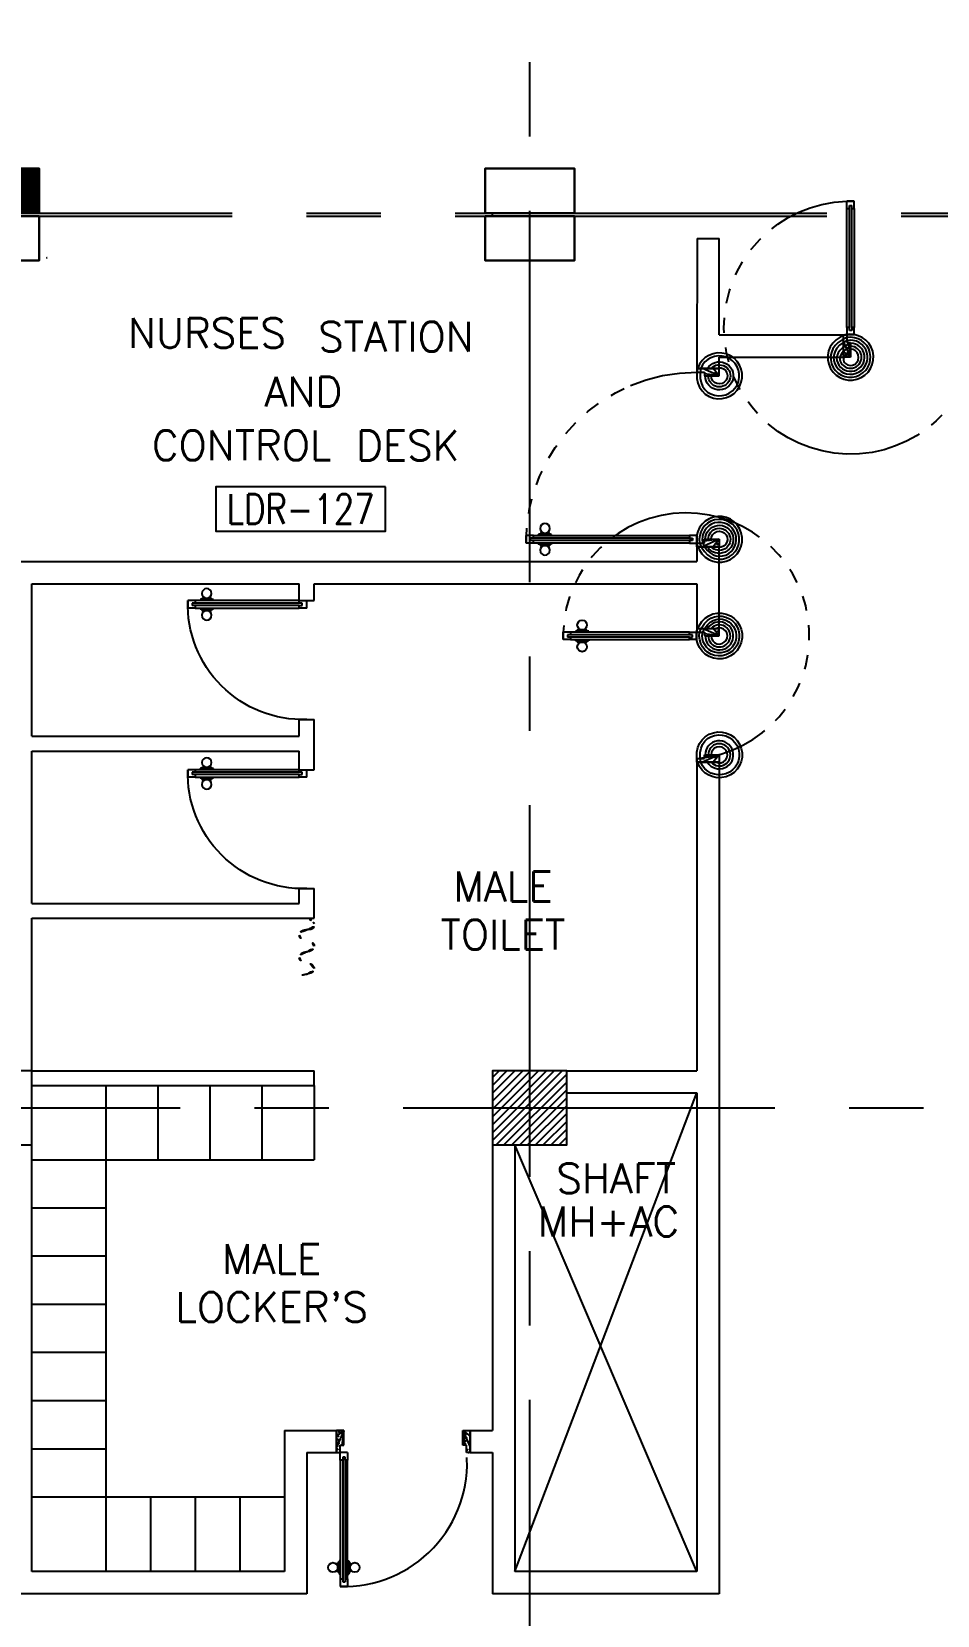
# Model space of a CAD drawing. Extents: x 417866242 to 417866861, y 43498051 to 43498155.
# Drawn here: x 417866803.92 to 417866810.01, y 43498100.61 to 43498111.26 of the extents above; entities that cross this region are included whole.
import ezdxf
from ezdxf.enums import TextEntityAlignment as Align

# ---------------------------------------------------------------- set-up
doc = ezdxf.new("R2010")
doc.units = 0
doc.header["$MEASUREMENT"] = 0
doc.linetypes.add('CENTERX2', pattern=[4, 2.5, -0.5, 0.5, -0.5])
doc.linetypes.add('HIDDEN', pattern=[0.375, 0.25, -0.125])
doc.layers.get('0').update_dxf_attribs({"linetype": 'CONTINUOUS'})
for name, color, linetype in [('AXES', 11, 'CENTERX2'), ('COL', 11, 'CONTINUOUS'), ('CURT', 11, 'CONTINUOUS'), ('DOOR', 11, 'CONTINUOUS'), ('HAT', 11, 'CONTINUOUS'), ('Locker', 11, 'CONTINUOUS'), ('RM-NAME', 11, 'CONTINUOUS'), ('SHAFT', 11, 'CONTINUOUS'), ('WALL', 11, 'CONTINUOUS')]:
    doc.layers.add(name, color=color, linetype=linetype)
doc.styles.add('ROMANS', font='ROMANS.shx', dxfattribs={"width": 0.6})

# ---------------------------------------------------------------- blocks, each defined once
blk = doc.blocks.new('A$C5C5B3FF0')
at = {"layer": 'CURT'}
for centre, major_axis, ratio, start_param, end_param in [((49.50293473272905, 299.999959187262), (49.50291540546459, 1.47870764494566e-11), 0.7499999999999273, 1.419382029036515, 3.141592653590179), ((25.00001932731539, 356.2499591873493), (-79.05694150412074, 2.513103003620822e-10), 0.7499999999996767, 3.926990816990139, 4.390638425990737), ((62.87283277314418, 365.7181625487283), (-39.13549087497668, 1.866813954056444e-11), 0.7500000000002878, 1.419382029036834, 3.463343207986223), ((25.00001932735904, 356.249959187262), (79.05694150405377, 2.939142645029636e-10), 0.7499999999989068, 0.3217505543923103, 0.785398163395107), ((50.0000193272499, 299.999959187262), (49.99999999998546, 1.274842183857765e-11), 0.750000000000218, 3.141592653590228, 4.712388980384499), ((50.00001932723535, 224.9999591872911), (-49.99999999998545, 1.480233443413359e-11), 0.7499999999996361, 3.141592653590187, 4.71238898038462), ((50.00001932722807, 224.999959187262), (49.99999999999272, 9.65089959987576e-12), 0.7499999999995272, 4.7123889803844, 6.283185307180105), ((50.00001932722807, 149.9999591872911), (49.99999999997817, 5.123985410231316e-11), 0.7500000000003274, 1.570796326794274, 3.141592653589202), ((50.00001932722807, 149.9999591872911), (49.99999999997817, 7.563680313578568e-12), 0.7500000000003274, 3.141592653590367, 4.712388980384431), ((50.00001932724263, 74.9999591873202), (49.99999999997817, 5.644680008780287e-11), 0.7499999999997454, -1.505240376786787e-12, 1.570796326794487), ((50.0000193272499, -4.081265069544315e-05), (49.99999999998543, 6.369655643861124e-11), 0.7500000000002184, 1.570796326793941, 3.141592653588095), ((50.0000193272499, 74.9999591873202), (-49.99999999997089, 1.013939773070633e-11), 0.7499999999998544, 1.570796326795048, 3.141592653590063)]:
    blk.add_ellipse(centre, major_axis=major_axis, ratio=ratio, start_param=start_param, end_param=end_param, dxfattribs=at)
blk = doc.blocks.new('A$C272A55A0')
at = {"layer": 'DOOR', "color": 0, "linetype": 'ByBlock'}
for p, q in [((-0.0001203324354719371, 900.3541752648598), (-0.0001203324500238523, 1050.354175264831)), ((49.99987966756453, 1050.354175264918), (-0.0001203324354719371, 1050.354175264918)), ((49.99987966756453, 950.354175264918), (49.99987966756453, 1050.354175264918)), ((1749.999879667535, 950.354175264918), (1749.999879667535, 1050.354175264918)), ((1749.999879667535, 1050.354175264918), (1799.999879667535, 1050.354175264918)), ((1799.999879667535, 1050.354175264918), (1799.999879667535, 900.354175264918)), ((-0.0001203324354719371, 900.354175264918), (24.99987966756453, 900.354175264918)), ((24.99987966756453, 950.354175264918), (49.99987966756453, 950.354175264918)), ((24.99987966756453, 900.354175264918), (24.99987966756453, 950.354175264918)), ((74.99987966756453, 900.354175264918), (24.99987966756453, 900.354175264918)), ((24.99987966756453, 850.354175264918), (24.99987966756453, 900.354175264918)), ((57.99987966756453, 870.354175264918), (41.99987966756453, 870.354175264918)), ((41.99987966756453, 870.354175264918), (41.99987966756453, 850.354175264918)), ((57.99987966756453, 850.354175264918), (57.99987966756453, 870.354175264918)), ((74.99987966756453, 900.354175264918), (74.99987966756453, 850.354175264918)), ((1724.999879667535, 900.354175264918), (1774.999879667535, 900.354175264918)), ((1724.999879667535, 900.354175264918), (1724.999879667535, 850.354175264918)), ((1741.999879667535, 870.354175264918), (1757.999879667535, 870.354175264918)), ((1741.999879667535, 850.354175264918), (1741.999879667535, 870.354175264918)), ((1774.999879667535, 950.354175264918), (1749.999879667535, 950.354175264918)), ((1757.999879667535, 870.354175264918), (1757.999879667535, 850.354175264918)), ((1774.999879667535, 900.354175264918), (1774.999879667535, 950.354175264918)), ((1799.999879667535, 900.354175264918), (1774.999879667535, 900.354175264918)), ((1774.999879667535, 850.354175264918), (1774.999879667535, 900.354175264918)), ((41.99987966756453, 850.354175264918), (24.99987966756453, 850.354175264918)), ((74.99987966756453, 850.354175264918), (57.99987966756453, 850.354175264918)), ((1724.999879667535, 850.354175264918), (1741.999879667535, 850.354175264918)), ((1757.999879667535, 850.354175264918), (1774.999879667535, 850.354175264918)), ((1717.799879667495, 160.1117180435103), (1708.799879667495, 160.1117180435103)), ((1708.799879667495, 95.31171804352198), (1708.799879667495, 160.1117180435103)), ((1724.999879667535, 172.7117180435162), (1717.799879667495, 172.7117180435162)), ((1717.799879667495, 172.7117180435162), (1717.799879667495, 82.71171804351616)), ((1717.799879667495, 95.31171804352198), (1717.799879667495, 160.1117180435103)), ((1774.999879667535, 172.7117180435162), (1782.199879667576, 172.7117180435162)), ((1782.199879667576, 172.7117180435162), (1782.199879667576, 82.71171804351616)), ((1782.199879667576, 160.1117180435103), (1791.199879667576, 160.1117180435103)), ((1782.199879667576, 95.31171804352198), (1782.199879667576, 160.1117180435103)), ((1791.199879667576, 95.31171804352198), (1791.199879667576, 160.1117180435103)), ((24.99987966756453, 50.35417526491801), (41.99987966753542, 50.35417526491801)), ((24.99987966756453, 50.35417526491801), (24.99987966756453, 0.3541752649180125)), ((24.99987966756453, 0.3541752649180125), (74.99987966756453, 0.3541752649180125)), ((74.99987966756453, 0.3541752649180125), (24.99987966756453, 0.3541752649180125)), ((41.99987966753542, 50.35417526491801), (41.99987966753542, 30.35417526491801)), ((41.99987966756453, 30.35417526491801), (57.99987966756453, 30.35417526491801)), ((57.99987966756453, 50.35417526491801), (74.99987966756453, 50.35417526491801)), ((57.99987966756453, 50.35417526491801), (57.99987966756453, 30.35417526491801)), ((74.99987966756453, 50.35417526491801), (74.99987966704066, 0.3541752648889087)), ((1717.799879667495, 95.31171804352198), (1708.799879667495, 95.31171804352198)), ((1724.999879667535, 82.71171804351616), (1717.799879667495, 82.71171804351616)), ((1741.999879667535, 50.35417526491801), (1724.999879667535, 50.35417526491801)), ((1724.999879667535, 50.35417526491801), (1724.999879668059, 0.3541752648889087)), ((1774.999879667535, 0.3541752649180125), (1724.999879667535, 0.3541752649180125)), ((1724.999879667535, 0.3541752649180125), (1774.999879667535, 0.3541752649180125)), ((1741.999879667535, 50.35417526491801), (1741.999879667535, 30.35417526491801)), ((1757.999879667535, 30.35417526491801), (1741.999879667535, 30.35417526491801)), ((1774.999879667535, 50.35417526491801), (1757.999879667565, 50.35417526491801)), ((1757.999879667565, 50.35417526491801), (1757.999879667565, 30.35417526491801)), ((1774.999879667535, 82.71171804351616), (1782.199879667576, 82.71171804351616)), ((1774.999879667535, 50.35417526491801), (1774.999879667535, 0.3541752649180125)), ((1782.199879667576, 95.31171804352198), (1791.199879667576, 95.31171804352198))]:
    blk.add_line(p, q, dxfattribs=at)
at = {"layer": 'DOOR', "color": 9, "linetype": 'ByBlock'}
for p, q in [((49.99987966756453, 1050.354175264918), (-0.0001203324354719371, 1010.208440949064)), ((49.99987966756453, 1050.354175264918), (-0.0001203324354719371, 936.6442452724732)), ((49.99987966756453, 1050.354175264918), (36.64259362407029, 950.354175264918)), ((1749.999879667535, 1050.354175264918), (1799.999879667535, 1010.208440949064)), ((1749.999879667535, 1050.354175264918), (1799.999879667535, 936.6442452724732)), ((1749.999879667535, 1050.354175264918), (1763.35716571103, 950.354175264918))]:
    blk.add_line(p, q, dxfattribs=at)
at = {"layer": 'DOOR', "linetype": 'ByBlock'}
for p, q in [((24.99987966756453, 850.354175264918), (24.99987966756453, 50.35417526491801)), ((41.99987966756453, 850.354175264918), (41.99987966753542, 50.35417526491801)), ((57.99987966756453, 850.354175264918), (57.99987966756453, 50.35417526491801)), ((74.99987966756453, 50.35417526491801), (74.99987966756453, 850.354175264918)), ((1724.999879667535, 50.35417526491801), (1724.999879667535, 850.354175264918)), ((1741.999879667535, 850.354175264918), (1741.999879667535, 50.35417526491801)), ((1757.999879667535, 850.354175264918), (1757.999879667565, 50.35417526491801)), ((1774.999879667535, 850.354175264918), (1774.999879667535, 50.35417526491801))]:
    blk.add_line(p, q, dxfattribs=at)
at = {"layer": 'DOOR', "color": 0, "linetype": 'ByBlock'}
for centre in [(1676.468935452576, 127.7117180435162), (1823.530823882553, 127.7117180435162)]:
    blk.add_circle(centre, 32.39999999998526, dxfattribs=at)
at = {"layer": 'DOOR', "color": 9, "linetype": 'ByBlock'}
for centre, radius, start, end in [((49.99987966756453, 1050.354175264918), 54.40195781277725, 203.2073828919769, 270), ((49.99987966756453, 1050.354175264918), 74.40195781277725, 227.7764264168309, 270), ((49.99987966756453, 1050.354175264918), 94.40195781277725, 238.0181880330829, 270), ((49.99987966756453, 1050.354175264918), 34.40195781277725, 180, 270), ((49.99987966756453, 1050.354175264918), 14.40195781277725, 180, 270), ((1749.999879667535, 1050.354175264918), 14.40195781277725, 270, 0), ((1749.999879667535, 1050.354175264918), 34.40195781277725, 270, 0), ((1749.999879667535, 1050.354175264918), 54.40195781277725, 270, 336.7926171080232), ((1749.999879667535, 1050.354175264918), 74.40195781277725, 270, 312.2235735831691), ((1749.999879667535, 1050.354175264918), 94.40195781277725, 270, 301.9818119669171), ((49.99987966756453, 1050.354175264918), 114.4019578127773, 244.083841882062, 257.3774258712915), ((49.99987966756453, 1050.354175264918), 134.4019578127773, 248.1598493930308, 259.2800236451595), ((49.99987966756453, 1050.354175264918), 154.4019578127773, 251.1052885492919, 256.2857707775486), ((1749.999879667535, 1050.354175264918), 114.4019578127773, 282.6225741287084, 295.916158117938), ((1749.999879667535, 1050.354175264918), 134.4019578127773, 280.7199763548405, 291.8401506069692), ((1749.999879667535, 1050.354175264918), 154.4019578127773, 283.7142292224514, 288.8947114507081)]:
    blk.add_arc(centre, radius, start, end, dxfattribs=at)
at = {"layer": 'DOOR', "linetype": 'HIDDEN', "ltscale": 0.5}
for centre, radius, start, end in [((49.99987966756453, 851.395841931575), 851.4087845464003, 268.3173765331032, 3.296482377102192), ((1749.999879667521, 851.3958419315459), 851.4087845463584, 176.7035176228957, 271.6826234668978)]:
    blk.add_arc(centre, radius, start, end, dxfattribs=at)
at = {"layer": 'WALL', "linetype": 'ByBlock'}
blk.add_line((1799.999879667565, 900.3541752650344), (1799.99987966755, 1050.354175265005), dxfattribs=at)
blk = doc.blocks.new('DOOR90')
at = {"layer": 'DOOR', "color": 7, "linetype": 'ByBlock'}
for p, q in [((-150, 0), (0, 0)), ((-150, 0), (-150, -25)), ((0, -50), (-113.7099299924448, 0)), ((0, -50), (-40.1457343158545, 0)), ((0, -50), (0, 0)), ((-1000, -25), (-1050, -25)), ((-1050, -75), (-1050, -25)), ((-1050, -25), (-1050, -75)), ((-1000, -75), (-1050, -74.99999999947613)), ((-1000, -41.9999999999709), (-1020, -41.9999999999709)), ((-1020, -42), (-1020, -58)), ((-1000, -58), (-1020, -58)), ((-1000, -25), (-1000, -41.9999999999709)), ((-1000, -58), (-1000, -75)), ((-877.6424572214019, -17.79999999995925), (-967.6424572214019, -17.79999999995925)), ((-967.6424572214019, -25), (-967.6424572214019, -17.79999999995925)), ((-967.6424572214019, -75), (-967.6424572214019, -82.20000000004075)), ((-877.6424572214019, -82.20000000004075), (-967.6424572214019, -82.20000000004075)), ((-955.0424572214251, -8.799999999959255), (-890.2424572213786, -8.799999999959255)), ((-955.0424572214251, -17.79999999995925), (-955.0424572214251, -8.799999999959255)), ((-955.0424572214251, -17.79999999995925), (-890.2424572213786, -17.79999999995925)), ((-955.0424572214251, -82.20000000004075), (-890.2424572213786, -82.20000000004075)), ((-955.0424572214251, -82.20000000004075), (-955.0424572214251, -91.20000000004075)), ((-955.0424572214251, -91.20000000004075), (-890.2424572213786, -91.20000000004075)), ((-890.2424572213786, -17.79999999995925), (-890.2424572213786, -8.799999999959255)), ((-890.2424572213786, -82.20000000004075), (-890.2424572213786, -91.20000000004075)), ((-877.6424572214019, -25), (-877.6424572214019, -17.79999999995925)), ((-877.6424572214019, -75), (-877.6424572214019, -82.20000000004075)), ((-200, -25), (-150, -25)), ((-200, -42), (-200, -25)), ((-180, -42), (-200, -42)), ((-200, -58), (-180, -58)), ((-200, -75), (-200, -58)), ((-150, -75), (-200, -75)), ((-180, -58), (-180, -42)), ((-150, -25), (-100, -25)), ((-150, -75), (-150, -25)), ((-100, -25), (-100, -50)), ((0, -50), (-100, -36.64271395650576)), ((-100, -50), (0, -50)), ((0, -850), (-113.7099299924448, -900)), ((-100, -875), (-100, -850)), ((0, -850), (-100, -863.3572860434942)), ((-100, -850), (0, -850)), ((0, -850), (-40.1457343158545, -900)), ((0, -850), (0, -900)), ((-150, -875), (-100, -875)), ((-150, -900), (-150, -875)), ((-150, -900), (0, -900)), ((0, -900), (-150, -900))]:
    blk.add_line(p, q, dxfattribs=at)
at = {"layer": 'DOOR', "linetype": 'ByBlock'}
for p, q in [((-200, -25), (-1000, -25)), ((-200, -42), (-1000, -41.9999999999709)), ((-200, -58), (-1000, -58)), ((-1000, -75), (-200, -75))]:
    blk.add_line(p, q, dxfattribs=at)
at = {"layer": 'DOOR', "color": 7, "linetype": 'ByBlock'}
for centre in [(-922.6424572214019, 23.53094421501737), (-922.6424572214019, -123.5309442149592)]:
    blk.add_circle(centre, 32.39999999998526, dxfattribs=at)
for centre, radius, start, end in [((0, -50), 154.4019578127773, 161.1052885482714, 166.2857707768669), ((0, -50), 94.40195781277725, 148.0181880328085, 180), ((0, -50), 134.4019578127773, 158.159849394549, 169.2800236450682), ((0, -50), 114.4019578127773, 154.0838418822192, 167.37742587102), ((0, -50), 74.40195781277725, 137.7764264185456, 180), ((0, -50), 54.40195781277725, 113.2073828924446, 180), ((0, -50), 34.40195781277725, 90, 180), ((0, -50), 14.40195781277725, 90, 180), ((0, -850), 94.40195781277725, 180, 211.9818119671915), ((0, -850), 74.40195781277725, 180, 222.2235735814543), ((0, -850), 54.40195781277725, 180, 246.7926171075554), ((0, -850), 34.40195781277725, 180, 270), ((0, -850), 14.40195781277725, 180, 270), ((0, -850), 154.4019578127773, 193.7142292231331, 198.8947114517286), ((0, -850), 134.4019578127773, 190.7199763549318, 201.840150605451)]:
    blk.add_arc(centre, radius, start, end, dxfattribs=at)
at = {"layer": 'DOOR', "linetype": 'HIDDEN', "ltscale": 0.5}
blk.add_arc((-222.2222222220153, -49.99999999976717), 828.155208510499, 178.270116378131, 275.0030377036063, dxfattribs=at)
blk = doc.blocks.new('A$C012D15BF')
at = {"layer": 'DOOR', "color": 0, "linetype": 'ByBlock'}
for p, q in [((2.660649624885991e-05, 750.4029472203983), (2.660649624885991e-05, 800.4029472203983)), ((50.00002660649625, 800.4029472203983), (2.660649624885991e-05, 800.4029472203983)), ((2.660649624885991e-05, 750.4029472203983), (50.00002660649625, 750.4029472203983)), ((30.00002660649625, 767.4029472203983), (30.00002660649625, 783.4029472203983)), ((30.00002660649625, 783.4029472203983), (50.00002660649625, 783.4029472203983)), ((50.00002660649625, 767.4029472203983), (30.00002660649625, 767.4029472203983)), ((50.00002660649625, 783.4029472203983), (50.00002660649625, 800.4029472203983)), ((50.00002660649625, 750.4029472203983), (50.00002660649625, 767.4029472203983)), ((627.6424838278981, 800.4029472203983), (627.6424838278981, 807.6029472204391)), ((627.6424838278981, 807.6029472204391), (717.6424838278981, 807.6029472204391)), ((627.6424838278981, 750.4029472203983), (627.6424838278981, 743.2029472203285)), ((640.2424838279039, 807.6029472204391), (640.2424838279039, 816.6029472204391)), ((705.0424838278923, 816.6029472204391), (640.2424838279039, 816.6029472204391)), ((705.0424838278923, 807.6029472204391), (640.2424838279039, 807.6029472204391)), ((705.0424838278923, 807.6029472204391), (705.0424838278923, 816.6029472204391)), ((717.6424838278981, 800.4029472203983), (717.6424838278981, 807.6029472204391)), ((717.6424838278981, 750.4029472203983), (717.6424838278981, 743.2029472203285)), ((750.0000266064962, 800.4029472203983), (750.0000266064962, 783.4029472203983)), ((750.0000266064962, 800.4029472203983), (800.0000266064962, 800.4029472203983)), ((750.0000266064962, 783.4029472203983), (770.0000266064962, 783.4029472203983)), ((750.0000266064962, 767.4029472203983), (750.0000266064962, 750.4029472203983)), ((750.0000266064962, 767.4029472203983), (770.0000266064962, 767.4029472203983)), ((750.0000266064962, 750.4029472203983), (800.0000266065254, 750.4029472209222)), ((770.0000266064962, 783.4029472203983), (770.0000266064962, 767.4029472203983)), ((800.0000266064962, 800.4029472203983), (800.0000266064962, 750.4029472203983)), ((800.0000266064962, 750.4029472203983), (800.0000266064962, 800.4029472203983)), ((627.6424838278981, 743.2029472203285), (717.6424838278981, 743.2029472203285)), ((640.2424838279039, 743.2029472203285), (640.2424838279039, 734.2029472203285)), ((705.0424838278923, 743.2029472203285), (640.2424838279039, 743.2029472203285)), ((705.0424838278923, 734.2029472203285), (640.2424838279039, 734.2029472203285)), ((705.0424838278923, 743.2029472203285), (705.0424838278923, 734.2029472203285))]:
    blk.add_line(p, q, dxfattribs=at)
at = {"layer": 'DOOR', "linetype": 'ByBlock'}
for p, q in [((50.00002660649625, 800.4029472203983), (750.0000266064962, 800.4029472203983)), ((50.00002660649625, 783.4029472203983), (750.0000266064962, 783.4029472203983)), ((50.00002660649625, 767.4029472203983), (750.0000266064962, 767.4029472203983)), ((750.0000266064962, 750.4029472203983), (50.00002660649625, 750.4029472203983))]:
    blk.add_line(p, q, dxfattribs=at)
at = {"layer": 'DOOR', "color": 0, "linetype": 'ByBlock'}
for centre in [(672.6424838278981, 848.9338914354157), (672.6424838278981, 701.8720030054392)]:
    blk.add_circle(centre, 32.39999999998526, dxfattribs=at)
at = {"layer": 'DOOR', "linetype": 'HIDDEN', "ltscale": 0.5}
blk.add_arc((25.0000266064817, 775.4029472203983), 775.4031209635407, 268.1523897340065, 1.847610265994573, dxfattribs=at)
blk = doc.blocks.new('DOOR100')
at = {"layer": 'DOOR', "color": 7, "linetype": 'ByBlock'}
for p, q in [((-75.00000000011642, 1250), (-74.99999999959255, 1300.000000000029)), ((-75.00000000011642, 1300), (-25.00000000011642, 1300)), ((-25.00000000011642, 1300), (-75.00000000011642, 1300)), ((-25.00000000011642, 1250), (-25.00000000011642, 1300)), ((-91.20000000018626, 1205.042457221396), (-91.20000000018626, 1140.242457221408)), ((-82.20000000018626, 1205.042457221396), (-91.20000000018626, 1205.042457221396)), ((-82.20000000018626, 1127.642457221402), (-82.20000000018626, 1217.642457221402)), ((-75.00000000011642, 1217.642457221402), (-82.20000000018626, 1217.642457221402)), ((-82.20000000018626, 1205.042457221396), (-82.20000000018626, 1140.242457221408)), ((-58.00000000011642, 1250), (-75.00000000011642, 1250)), ((-58.00000000011642, 1250), (-58.00000000011642, 1270)), ((-42.00000000011642, 1270), (-58.00000000011642, 1270)), ((-42.00000000011642, 1250), (-42.00000000011642, 1270)), ((-25.00000000011642, 1250), (-42.00000000011642, 1250)), ((-25.00000000011642, 1217.642457221402), (-17.80000000004657, 1217.642457221402)), ((-17.80000000004657, 1127.642457221402), (-17.80000000004657, 1217.642457221402)), ((-17.80000000004657, 1205.042457221396), (-17.80000000004657, 1140.242457221408)), ((-17.80000000004657, 1205.042457221396), (-8.800000000046566, 1205.042457221396)), ((-8.800000000046566, 1205.042457221396), (-8.800000000046566, 1140.242457221408)), ((-82.20000000018626, 1140.242457221408), (-91.20000000018626, 1140.242457221408)), ((-75.00000000011642, 1127.642457221402), (-82.20000000018626, 1127.642457221402)), ((-25.00000000011642, 1127.642457221402), (-17.80000000004657, 1127.642457221402)), ((-17.80000000004657, 1140.242457221408), (-8.800000000046566, 1140.242457221408)), ((-1200, 0), (-1200, 150)), ((-1200, 150), (-1175, 150)), ((-1200, 150), (-1200, 0)), ((-1150, 0), (-1200, 113.7099299924448)), ((-1175, 150), (-1175, 100)), ((-75, 200), (-58, 200)), ((-75, 150), (-75, 200)), ((-75, 150), (-25, 150)), ((-58, 200), (-58, 180)), ((-58, 180), (-42, 180)), ((-50, 0), (0, 113.7099299924448)), ((-42, 200), (-25, 200)), ((-42, 180), (-42, 200)), ((-25, 200), (-25, 150)), ((0, 150), (-25, 150)), ((-25, 150), (-25, 100)), ((0, 0), (0, 150)), ((0, 150), (0, 0)), ((-1150, 0), (-1200, 40.1457343158545)), ((-1150, 0), (-1200, 0)), ((-1175, 100), (-1150, 100)), ((-1150, 0), (-1163.357286043465, 100)), ((-1150, 100), (-1150, 0)), ((-50, 100), (-50, 0)), ((-50, 0), (-36.64271395653486, 100)), ((-25, 100), (-50, 100)), ((-50, 0), (0, 40.1457343158545)), ((-50, 0), (0, 0))]:
    blk.add_line(p, q, dxfattribs=at)
at = {"layer": 'DOOR', "linetype": 'ByBlock'}
for p, q in [((-75.00000000011642, 1250), (-75, 200)), ((-58, 200), (-58.00000000011642, 1250)), ((-42, 200), (-42.00000000011642, 1250)), ((-25, 200), (-25.00000000011642, 1250))]:
    blk.add_line(p, q, dxfattribs=at)
at = {"layer": 'DOOR', "color": 7, "linetype": 'ByBlock'}
for centre in [(-123.5309442150756, 1172.642457221402), (23.53094421490096, 1172.642457221402)]:
    blk.add_circle(centre, 32.39999999998526, dxfattribs=at)
at = {"layer": 'DOOR', "linetype": 'HIDDEN', "ltscale": 0.5}
blk.add_arc((-24.99999999965075, 149.9999999994106), 1150.000000000618, 90, 179.9999999995831, dxfattribs=at)
at = {"layer": 'DOOR', "color": 7, "linetype": 'ByBlock'}
for centre, radius, start, end in [((-1150, 0), 154.4019578127773, 103.7142292212167, 108.8947114515936), ((-1150, 0), 134.4019578127773, 100.7199763555959, 111.8401506085482), ((-50, 0), 134.4019578127773, 68.15984939145177, 79.28002364440412), ((-50, 0), 114.4019578127773, 64.0838418833441, 77.3774258719247), ((-50, 0), 154.4019578127773, 71.10528854840643, 76.28577077878333), ((-1150, 0), 94.40195781277725, 90, 121.981811965689), ((-1150, 0), 74.40195781277725, 90, 132.2235735847074), ((-1150, 0), 54.40195781277725, 90, 156.7926171089788), ((-1150, 0), 34.40195781277725, 90, 180), ((-1150, 0), 14.40195781277725, 90, 180), ((-50, 0), 94.40195781277725, 58.01818803431096, 90), ((-50, 0), 74.40195781277725, 47.7764264152926, 90), ((-50, 0), 54.40195781277725, 23.20738289102122, 90), ((-50, 0), 34.40195781277725, 0, 90), ((-50, 0), 14.40195781277725, 0, 90)]:
    blk.add_arc(centre, radius, start, end, dxfattribs=at)
blk = doc.blocks.new('A$C49F1192B')
at = {"layer": 'DOOR', "color": 0, "linetype": 'ByBlock', "xscale": -1, "rotation": 270}
blk.add_blockref('DOOR100', (4.404137143865228e-05, 1200.000004766945), dxfattribs=at)
blk = doc.blocks.new('RM1')
at = {"layer": 'RM-NAME', "style": 'ROMANS'}
for tag, p in [('ROOMNAME1', (0, 323.8095238059759)), ('ROOMNAME2', (0, 0))]:
    blk.add_attdef(tag, text='', height=200, dxfattribs=at).set_placement(p, align=Align.MIDDLE)
blk = doc.blocks.new('*X107')
at = {"color": 0}
for p, q in [((42139.22208648524, 139879.0569159958), (42609.89914430115, 140349.7339738117)), ((42139.22208648524, 139932.0899245848), (42556.86613571215, 140349.7339738117)), ((42139.22208648524, 139985.1229331737), (42503.83312712317, 140349.7339738117)), ((42139.22208648523, 140038.1559417627), (42450.80011853417, 140349.7339738117)), ((42139.22208648523, 140091.1889503517), (42397.76710994518, 140349.7339738117)), ((42139.22208648523, 140144.2219589407), (42344.73410135619, 140349.7339738117)), ((42139.22208648522, 140197.2549675297), (42291.7010927672, 140349.7339738117)), ((42139.22208648522, 140250.2879761187), (42238.66808417821, 140349.7339738117)), ((42139.22208648521, 140303.3209847077), (42185.63507558921, 140349.7339738117)), ((42162.93215289013, 139849.7339738117), (42639.22208648516, 140326.0239074067)), ((42215.96516147913, 139849.7339738117), (42639.22208648516, 140272.9908988177)), ((42268.99817006812, 139849.7339738117), (42639.22208648517, 140219.9578902287)), ((42322.03117865711, 139849.7339738117), (42639.22208648517, 140166.9248816397)), ((42375.0641872461, 139849.7339738117), (42639.22208648518, 140113.8918730507)), ((42428.09719583509, 139849.7339738117), (42639.22208648518, 140060.8588644617)), ((42481.13020442408, 139849.7339738117), (42639.22208648518, 140007.8258558728)), ((42534.16321301307, 139849.7339738117), (42639.22208648518, 139954.7928472838)), ((42587.19622160207, 139849.7339738117), (42639.22208648518, 139901.7598386948))]:
    blk.add_line(p, q, dxfattribs=at)
blk = doc.blocks.new('COL50')
at = {"layer": 'COL'}
blk.add_lwpolyline([(-249.9999999999709, 250), (-249.9999999999418, -250), (250, -250), (249.9999999999709, 250)], close=True, dxfattribs=at)
blk = doc.blocks.new('C5')
at = {"layer": 'HAT', "linetype": 'ByBlock'}
h = blk.add_hatch(dxfattribs=at)
h.set_pattern_fill('ANSI31', color=256, scale=300, style=0)
h.set_pattern_definition([(45, (-223356.1822811712, -51411.00533739349), (-26.51650429449553, 26.51650429449553), [])])
h.paths.add_polyline_path([(300.0000000001455, 300.0000000000218), (0, 300.0000000000146), (0, 1.455191522836685e-11), (300.0000000001164, 3.637978807091713e-11)])
h.paths.add_polyline_path([(599.9999999999709, 300.0000000000073), (300.0000000001455, 300.0000000000073), (300.0000000000873, 4.365574568510056e-11), (600, 6.548361852765083e-11)])
at = {"layer": 'COL'}
blk.add_lwpolyline([(600, 300.0000000000509), (0, 300.0000000000218), (0, 2.91038304567337e-11), (600, 5.820766091346741e-11)], close=True, dxfattribs=at)

msp = doc.modelspace()

# ---------------------------------------------------------------- linework, layer by layer
at = {"layer": 'AXES'}
for p, q in [((417866807.2684786, 43498075.55546302), (417866807.2684786, 43498154.03293495)), ((417866778.7670338, 43498110.03975666), (417866847.5084786, 43498110.03975666)), ((417866778.7670338, 43498110.01975666), (417866847.5084786, 43498110.01975666)), ((417866778.4170337, 43498104.01975666), (417866847.5084786, 43498104.01975666))]:
    msp.add_line(p, q, dxfattribs=at)
at = {"layer": 'COL', "linetype": 'ByBlock'}
msp.add_line((417866807.0184785, 43498110.01975666), (417866807.0184785, 43498110.03975666), dxfattribs=at)
at = {"layer": 'COL'}
msp.add_lwpolyline([(417866803.4184785, 43498104.26975666), (417866803.4184785, 43498103.76975666), (417866803.9184785, 43498103.76975666), (417866803.9184785, 43498104.26975666)], close=True, dxfattribs=at)
at = {"layer": 'HAT', "linetype": 'ByBlock'}
msp.add_arc((417866804.0214785, 43498109.73675666), 0.003, 90, 180, dxfattribs=at)
at = {"layer": 'Locker', "linetype": 'ByBlock'}
for p, q in [((417866804.4184783, 43498100.89976805), (417866804.4184784, 43498104.16975666)), ((417866804.7684784, 43498103.66975666), (417866804.7684784, 43498104.16975666)), ((417866805.1184784, 43498103.66975666), (417866805.1184784, 43498104.16975666)), ((417866805.4684784, 43498103.66975666), (417866805.4684784, 43498104.16975666)), ((417866805.8184784, 43498104.16975666), (417866805.8184784, 43498103.66975666)), ((417866803.9184784, 43498103.66975666), (417866805.8184784, 43498103.66975666)), ((417866804.4184783, 43498103.34547257), (417866803.9184783, 43498103.34547257)), ((417866804.4184783, 43498103.02118848), (417866803.9184783, 43498103.02118848)), ((417866804.4184783, 43498102.6969044), (417866803.9184783, 43498102.6969044)), ((417866804.4184784, 43498102.37262031), (417866803.9184784, 43498102.37262031)), ((417866804.4184784, 43498102.04833623), (417866803.9184784, 43498102.04833623)), ((417866804.4184784, 43498101.72405214), (417866803.9184784, 43498101.72405214)), ((417866805.6184782, 43498101.39976805), (417866803.9184783, 43498101.39976805)), ((417866804.7184783, 43498101.39976805), (417866804.7184783, 43498100.89976805)), ((417866805.0184783, 43498101.39976805), (417866805.0184783, 43498100.89976805)), ((417866805.3184783, 43498101.39976805), (417866805.3184783, 43498100.89976805))]:
    msp.add_line(p, q, dxfattribs=at)
at = {"layer": 'RM-NAME'}
msp.add_lwpolyline([(417866806.2972974, 43498108.19861133), (417866805.1575157, 43498108.19861133), (417866805.1575157, 43498107.89861132), (417866806.2972974, 43498107.89861132)], close=True, dxfattribs=at)
at = {"layer": 'SHAFT'}
for p, q in [((417866807.1684783, 43498100.89976803), (417866808.3934785, 43498104.11975665)), ((417866808.3934785, 43498100.89976806), (417866807.1684783, 43498103.7697567))]:
    msp.add_line(p, q, dxfattribs=at)
at = {"layer": 'WALL'}
for p, q in [((417866808.3935031, 43498109.86975665), (417866808.3934754, 43498108.99475668)), ((417866808.3935031, 43498109.86975665), (417866808.5434754, 43498109.86975665)), ((417866808.5434626, 43498109.21975666), (417866809.3763448, 43498109.21975666)), ((417866809.3763448, 43498109.21975666), (417866809.3763438, 43498109.06975666)), ((417866808.3934754, 43498108.99475668), (417866808.5434602, 43498108.99475668)), ((417866808.5434597, 43498109.06975666), (417866809.3763438, 43498109.06975666)), ((417866808.3934795, 43498107.79475666), (417866808.3934786, 43498107.69475666)), ((417866808.3934795, 43498107.79475666), (417866808.5434731, 43498107.79475666)), ((417866799.0684786, 43498107.69475669), (417866808.3934786, 43498107.69475666)), ((417866803.9184786, 43498107.54475666), (417866805.7184786, 43498107.54475666)), ((417866805.8184786, 43498107.54475666), (417866808.3934786, 43498107.54475666)), ((417866808.3934786, 43498107.54475666), (417866808.3934731, 43498107.24475665)), ((417866808.3934731, 43498107.24475665), (417866808.5434731, 43498107.24475761)), ((417866808.3934729, 43498106.34475666), (417866808.5434731, 43498106.3447576)), ((417866808.3934731, 43498106.34475666), (417866808.3934786, 43498104.26975665)), ((417866808.5434731, 43498106.3447576), (417866808.5434782, 43498100.74976806)), ((417866807.5184786, 43498104.26975665), (417866808.3934786, 43498104.26975665)), ((417866807.5184786, 43498104.11975665), (417866808.3934786, 43498104.11975665)), ((417866808.3934786, 43498104.11975665), (417866808.3934782, 43498100.89976805)), ((417866807.0184786, 43498103.76975665), (417866807.0184784, 43498101.84976789)), ((417866807.1684786, 43498103.76975665), (417866807.1684783, 43498100.89976805)), ((417866805.6184784, 43498101.84976807), (417866805.6184782, 43498100.89976805)), ((417866805.9684784, 43498101.84976803), (417866805.9684783, 43498101.69976801)), ((417866806.8684784, 43498101.84976791), (417866806.8684784, 43498101.69976789)), ((417866805.7684783, 43498101.69976803), (417866805.7684782, 43498100.74976806)), ((417866807.0184783, 43498101.69976787), (417866807.0184782, 43498100.74976806)), ((417866808.3934782, 43498100.89976805), (417866807.1684783, 43498100.89976805)), ((417866808.5434782, 43498100.74976806), (417866807.0184782, 43498100.74976806))]:
    msp.add_line(p, q, dxfattribs=at)
at = {"layer": 'WALL', "linetype": 'ByBlock'}
for p, q in [((417866808.5434626, 43498109.21975666), (417866808.5434754, 43498109.86975665)), ((417866808.5434583, 43498108.99475668), (417866808.5434597, 43498109.06975666)), ((417866808.5434731, 43498107.24475761), (417866808.5434731, 43498107.79475666)), ((417866803.9184785, 43498106.51975665), (417866803.9184786, 43498107.54475666)), ((417866803.9184785, 43498106.51975665), (417866803.9184786, 43498107.54475666)), ((417866805.7184786, 43498107.43225665), (417866805.7184786, 43498107.54475666)), ((417866805.8184786, 43498107.43225665), (417866805.8184786, 43498107.54475666)), ((417866805.7184786, 43498107.43225665), (417866805.8184786, 43498107.43225665)), ((417866805.7184786, 43498106.51975665), (417866805.7184788, 43498106.63225666)), ((417866805.7184788, 43498106.63225666), (417866805.8184788, 43498106.63225666)), ((417866805.8184785, 43498106.29475666), (417866805.8184788, 43498106.63225666)), ((417866803.9184785, 43498106.51975665), (417866805.7184786, 43498106.51975665)), ((417866803.9184785, 43498106.51975665), (417866805.7184786, 43498106.51975665)), ((417866803.9184785, 43498106.41975666), (417866805.7184786, 43498106.41975666)), ((417866803.9184785, 43498105.39475665), (417866803.9184785, 43498106.41975666)), ((417866803.9184785, 43498106.41975666), (417866805.7184786, 43498106.41975666)), ((417866803.9184785, 43498105.39475665), (417866803.9184785, 43498106.41975666)), ((417866805.7184786, 43498106.29475666), (417866805.7184786, 43498106.41975666)), ((417866805.7184786, 43498106.29475666), (417866805.8184785, 43498106.29475666)), ((417866805.7184785, 43498105.39475665), (417866805.7184787, 43498105.49475665)), ((417866805.7184787, 43498105.49475665), (417866805.8184787, 43498105.49475665)), ((417866805.8184785, 43498105.29475666), (417866805.8184787, 43498105.49475665)), ((417866803.9184785, 43498105.39475665), (417866805.7184785, 43498105.39475665)), ((417866803.9184785, 43498105.39475665), (417866805.7184785, 43498105.39475665)), ((417866803.9184783, 43498100.89976805), (417866803.9184785, 43498105.29475666)), ((417866803.9184784, 43498104.26975665), (417866803.9184785, 43498105.29475666)), ((417866803.9184785, 43498105.29475666), (417866805.8184785, 43498105.29475666)), ((417866803.9184785, 43498105.29475666), (417866805.8184785, 43498105.29475666)), ((417866803.9184784, 43498104.26975665), (417866805.8184784, 43498104.26975665)), ((417866803.9184786, 43498104.26975665), (417866805.8184784, 43498104.26975665)), ((417866805.8184784, 43498104.16975666), (417866805.8184784, 43498104.26975665)), ((417866805.8184784, 43498104.16975666), (417866805.8184784, 43498104.26975665)), ((417866803.9184786, 43498104.16975666), (417866805.8184784, 43498104.16975666)), ((417866803.9184786, 43498104.16975666), (417866805.8184784, 43498104.16975666)), ((417866803.9184783, 43498100.89976805), (417866803.9184784, 43498103.76975665)), ((417866805.6184784, 43498101.84976807), (417866805.9684784, 43498101.84976803)), ((417866806.8684784, 43498101.84976791), (417866807.0184784, 43498101.84976789)), ((417866805.7684783, 43498101.69976803), (417866805.9684783, 43498101.69976801)), ((417866806.8684784, 43498101.69976789), (417866807.0184783, 43498101.69976787)), ((417866805.6184782, 43498100.89976805), (417866803.9184783, 43498100.89976805)), ((417866805.7684782, 43498100.74976806), (417866800.3184782, 43498100.74976806))]:
    msp.add_line(p, q, dxfattribs=at)
at = {"layer": 'WALL', "linetype": 'ByBlock', "ltscale": 0.3}
for points in [[(417866803.3684786, 43498110.33975665), (417866803.9684786, 43498110.33975665), (417866803.9684786, 43498110.03975666), (417866803.3684786, 43498110.03975666)], [(417866806.9684786, 43498110.33975665), (417866807.5684786, 43498110.33975665), (417866807.5684786, 43498110.03975666), (417866806.9684786, 43498110.03975666)], [(417866803.3684786, 43498110.01975665), (417866803.9684786, 43498110.01975665), (417866803.9684786, 43498109.71975666), (417866803.3684786, 43498109.71975666)], [(417866806.9684786, 43498110.01975665), (417866807.5684786, 43498110.01975665), (417866807.5684786, 43498109.71975666), (417866806.9684786, 43498109.71975666)], [(417866803.4184786, 43498103.76975665), (417866803.9184786, 43498103.76975665), (417866803.9184786, 43498104.26975665), (417866803.4184786, 43498104.26975665)], [(417866807.0184786, 43498103.76975665), (417866807.5184786, 43498103.76975665), (417866807.5184786, 43498104.26975665), (417866807.0184786, 43498104.26975665)]]:
    msp.add_lwpolyline(points, close=True, dxfattribs=at)

# ---------------------------------------------------------------- block references
at = {"layer": 'COL', "linetype": 'ByBlock', "xscale": 0.0009999871253967285, "yscale": 0.001000002026557922, "zscale": 0.001}
for p in [(417866803.3684785, 43498110.03975666), (417866806.9684785, 43498110.03975666), (417866803.3684785, 43498109.71975666), (417866806.9684785, 43498109.71975666)]:
    msp.add_blockref('C5', p, dxfattribs=at)
at = {"layer": 'COL', "xscale": 0.0009999871253967285, "yscale": 0.001000002026557922, "zscale": 0.001}
msp.add_blockref('COL50', (417866807.2684785, 43498104.01975666), dxfattribs=at)
at = {"layer": 'CURT', "linetype": 'ByBlock', "xscale": 0.0009999871253967285, "yscale": 0.001000002026557922, "zscale": 0.001}
msp.add_blockref('A$C5C5B3FF0', (417866805.7184785, 43498104.88225669), dxfattribs=at)
at = {"layer": 'DOOR', "color": 0, "linetype": 'ByBlock', "yscale": 0.001000002026557922, "zscale": 0.001}
for name, p, xscale, rotation in [('A$C272A55A0', (417866809.3763449, 43498110.12011083), -0.0009999871253967285, 180), ('DOOR90', (417866805.9684784, 43498101.84976803), 0.001000002026557922, 90)]:
    msp.add_blockref(name, p, dxfattribs=dict(at, xscale=xscale, rotation=rotation))
at = {"layer": 'DOOR', "color": 0, "linetype": 'ByBlock', "ltscale": 0.3, "xscale": 0.0009999871253967285, "yscale": 0.001000002026557922, "zscale": 0.001, "rotation": 180}
msp.add_blockref('A$C49F1192B', (417866808.5434805, 43498108.99475666), dxfattribs=at)
at = {"layer": 'DOOR', "color": 0, "linetype": 'ByBlock', "yscale": 0.001000002026557922, "zscale": 0.001}
for name, p, xscale in [('DOOR90', (417866808.5434731, 43498107.24475761), 0.0009999871253967285), ('A$C012D15BF', (417866805.7684788, 43498106.63185371), -0.0009999871253967285), ('A$C012D15BF', (417866805.7684788, 43498105.49435371), -0.0009999871253967285)]:
    msp.add_blockref(name, p, dxfattribs=dict(at, xscale=xscale))
at = {"layer": 'HAT', "xscale": 0.0009999871253967285, "yscale": 0.001000002026557922, "zscale": 0.001}
msp.add_blockref('*X107', (417866764.8792564, 43497963.92002268), dxfattribs=at)
at = {"layer": 'RM-NAME'}
ref = msp.add_blockref('RM1', (417866807.0882953, 43498105.1851043), dxfattribs=dict(at, xscale=0.0009999871253967285, yscale=0.001000002026557922, zscale=0.001))
ref.add_attrib('ROOMNAME2', 'TOILET', dxfattribs={"height": 0.2, "style": 'ROMANS'}).set_placement((417866807.0882953, 43498105.1851043), align=Align.MIDDLE)
ref.add_attrib('ROOMNAME1', 'MALE', dxfattribs={"height": 0.2, "style": 'ROMANS'}).set_placement((417866807.0882953, 43498105.50891382), align=Align.MIDDLE)
ref = msp.add_blockref('RM1', (417866805.5324546, 43498102.67881341), dxfattribs=dict(at, xscale=0.0009999871253967285, yscale=0.001000002026557922, zscale=0.001))
ref.add_attrib('ROOMNAME2', "LOCKER'S", dxfattribs={"height": 0.2, "style": 'ROMANS'}).set_placement((417866805.5324546, 43498102.67881341), align=Align.MIDDLE)
ref.add_attrib('ROOMNAME1', 'MALE', dxfattribs={"height": 0.2, "style": 'ROMANS'}).set_placement((417866805.5324546, 43498103.00262292), align=Align.MIDDLE)

# ---------------------------------------------------------------- texts
at = {"layer": 'RM-NAME', "style": 'ROMANS'}
for s, p in [('NURSES', (417866805.0972059, 43498109.23323318)), ('STATION', (417866806.368447, 43498109.20856798)), ('AND', (417866805.7460322, 43498108.83834952)), ('CONTROL', (417866805.331335, 43498108.47695393)), ('DESK', (417866806.4479148, 43498108.47606664)), ('SHAFT', (417866807.8509617, 43498103.54545692)), ('MH+AC', (417866807.7984697, 43498103.25472456))]:
    msp.add_text(s, height=0.2, dxfattribs=at).set_placement(p, align=Align.MIDDLE)
at = {"layer": 'RM-NAME', "style": 'ROMANS', "width": 0.8}
msp.add_attdef('LDR-127', text='H0-A00', height=0.2, dxfattribs=at).set_placement((417866805.7274066, 43498108.04861133), align=Align.MIDDLE)

doc.saveas('drawing.dxf')
